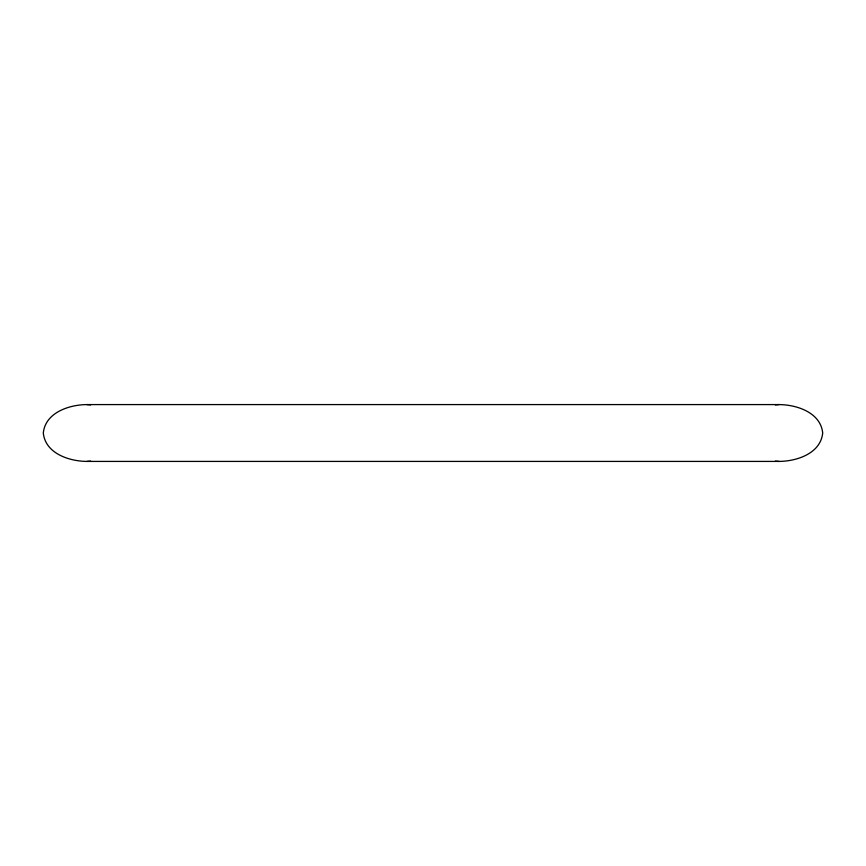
<?xml version="1.0" encoding="UTF-8"?>
<svg xmlns="http://www.w3.org/2000/svg" width="866" height="866" viewBox="0 0 866 866"><rect width="100%" height="100%" fill="white"/><g stroke="black" fill="none" stroke-linecap="round" stroke-linejoin="round"><path stroke-width="1.3" d="M86.903 404.584C69.172 404.714 45.357 412.53 43.3 433C45.357 453.47 69.172 461.286 86.903 461.416L779.097 461.416C796.828 461.286 820.643 453.47 822.7 433C820.643 412.53 796.828 404.714 779.097 404.584L86.903 404.584L90.659 404.909M86.903 461.416L90.659 461.091M775.341 404.909L779.097 404.584M775.341 461.091L779.097 461.416"/></g></svg>
